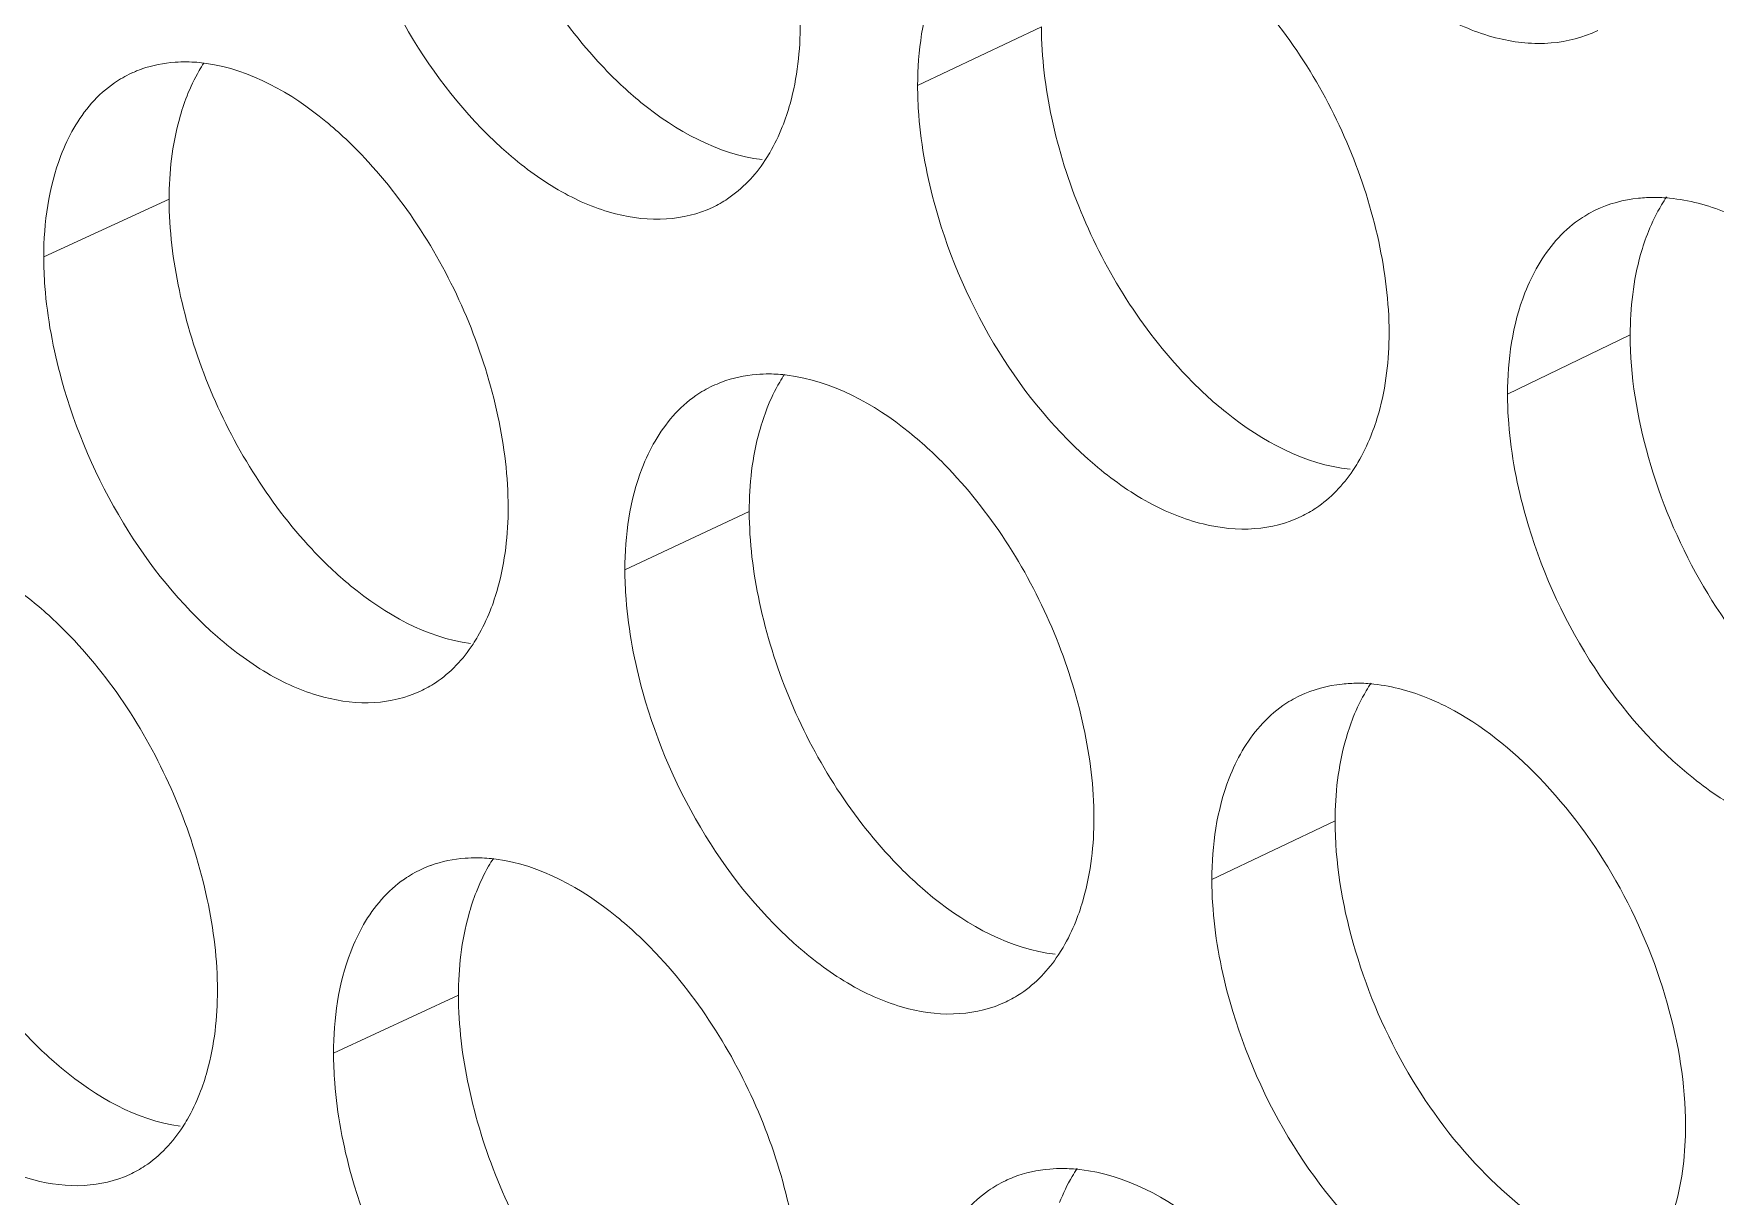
# Model space of a CAD drawing. Header units: millimetres. Extents: x 1177 to 4147, y 93 to 2194.
# Drawn here: x 2566.4 to 2576.75, y 824.05 to 831.21 of the extents above; entities that cross this region are included whole.
import ezdxf

# ---------------------------------------------------------------- set-up
doc = ezdxf.new("R2010")
doc.units = ezdxf.units.MM
doc.header["$LTSCALE"] = 0.1
doc.layers.get('0').update_dxf_attribs({"lineweight": 13})
doc.layers.add('标注', color=251, linetype='Continuous', lineweight=9)

# ---------------------------------------------------------------- blocks, each defined once
blk = doc.blocks.new('02')
at = {"layer": '标注'}
for p, q in [((4444.276, 778.764), (4443.187, 778.249)), ((4436.603, 777.249), (4435.5, 776.741)), ((4449.455, 776.055), (4448.376, 775.535)), ((4441.706, 774.503), (4440.612, 773.99)), ((4446.859, 771.782), (4445.775, 771.264)), ((4439.148, 770.248), (4438.049, 769.737))]:
    blk.add_line(p, q, dxfattribs=at)
for centre, radius, start, end in [((4436.739, 777.073), 1.384, 82.0095, 89.1943), ((4436.704, 777.418), 1.034, 109.1713, 114.7632), ((4449.664, 775.835), 1.43, 84.4925, 89.9118), ((4441.831, 774.655), 1.051, 110.5478, 115.181), ((4441.87, 774.31), 1.402, 83.021, 89.4851), ((4447.053, 771.571), 1.421, 84.008, 89.7708), ((4439.261, 770.409), 1.043, 109.8653, 114.9718), ((4439.298, 770.063), 1.393, 82.5184, 89.3404), ((4444.455, 767.312), 1.411, 83.5175, 89.6286), ((4444.413, 767.658), 1.06, 111.219, 115.391)]:
    blk.add_arc(centre, radius, start, end, dxfattribs=at)
for points, knots in [([(4439.148, 781.498), (4439.148, 781.229), (4439.218, 780.67), (4439.554, 779.59), (4440.02, 778.838), (4440.411, 778.422)], [0, 0, 0, 0, 0.238432, 0.494215, 1, 1, 1, 1]), ([(4445.935, 781.436), (4446.06, 780.994), (4446.427, 780.162), (4447.134, 779.309), (4447.792, 778.841), (4448.277, 778.644), (4448.748, 778.596), (4449.042, 778.671), (4449.169, 778.732)], [0, 0, 0, 0, 0.295542, 0.576027, 0.700439, 0.810823, 0.909172, 1, 1, 1, 1]), ([(4445.935, 781.436), (4446.06, 780.994), (4446.427, 780.162), (4447.134, 779.309), (4447.792, 778.841), (4448.277, 778.644), (4448.748, 778.596), (4449.042, 778.671), (4449.169, 778.732)], [0, 0, 0, 0, 0.295542, 0.576027, 0.700439, 0.810823, 0.909172, 1, 1, 1, 1]), ([(4438.207, 779.909), (4438.329, 779.467), (4438.688, 778.637), (4439.382, 777.78), (4440.027, 777.306), (4440.504, 777.104), (4440.967, 777.049), (4441.257, 777.118), (4441.383, 777.177)], [0, 0, 0, 0, 0.29692, 0.578074, 0.702428, 0.812421, 0.910064, 1, 1, 1, 1]), ([(4443.454, 779.381), (4443.41, 779.305), (4443.243, 778.95), (4443.187, 778.551), (4443.187, 778.249)], [0, 0, 0, 0, 0.226658, 1, 1, 1, 1]), ([(4447.334, 776.075), (4447.334, 776.344), (4447.263, 776.902), (4446.92, 777.981), (4446.446, 778.73), (4446.05, 779.142)], [0, 0, 0, 0, 0.238081, 0.493556, 1, 1, 1, 1]), ([(4441.996, 777.885), (4442.023, 777.952), (4442.12, 778.245), (4442.155, 778.557), (4442.155, 778.795)], [0, 0, 0, 0, 0.232027, 1, 1, 1, 1]), ([(4444.276, 778.764), (4444.276, 778.496), (4444.347, 777.937), (4444.686, 776.858), (4445.157, 776.108), (4445.552, 775.695)], [0, 0, 0, 0, 0.238296, 0.493918, 1, 1, 1, 1]), ([(4436.758, 778.456), (4436.724, 778.457), (4436.59, 778.453), (4436.457, 778.427), (4436.364, 778.395)], [0, 0, 0, 0, 0.257182, 1, 1, 1, 1]), ([(4436.907, 778.447), (4436.893, 778.425), (4436.837, 778.333), (4436.79, 778.234), (4436.76, 778.158)], [0, 0, 0, 0, 0.24222, 1, 1, 1, 1]), ([(4438.32, 777.614), (4438.214, 777.727), (4437.822, 778.101), (4437.316, 778.389), (4436.931, 778.443)], [0, 0, 0, 0, 0.284921, 1, 1, 1, 1]), ([(4436.27, 778.357), (4436.219, 778.333), (4436.013, 778.217), (4435.853, 778.028), (4435.764, 777.873)], [0, 0, 0, 0, 0.240997, 1, 1, 1, 1]), ([(4440.411, 778.422), (4440.518, 778.308), (4440.914, 777.932), (4441.429, 777.645), (4441.819, 777.597)], [0, 0, 0, 0, 0.284983, 1, 1, 1, 1]), ([(4436.76, 778.158), (4436.734, 778.091), (4436.638, 777.798), (4436.603, 777.486), (4436.603, 777.249)], [0, 0, 0, 0, 0.231643, 1, 1, 1, 1]), ([(4443.187, 778.249), (4443.187, 778.162), (4443.202, 777.798), (4443.271, 777.438), (4443.346, 777.171)], [0, 0, 0, 0, 0.238377, 1, 1, 1, 1]), ([(4435.764, 777.873), (4435.72, 777.796), (4435.555, 777.441), (4435.5, 777.043), (4435.5, 776.741)], [0, 0, 0, 0, 0.225927, 1, 1, 1, 1]), ([(4441.844, 777.589), (4441.858, 777.612), (4441.917, 777.706), (4441.965, 777.807), (4441.996, 777.885)], [0, 0, 0, 0, 0.242305, 1, 1, 1, 1]), ([(4439.585, 774.538), (4439.585, 774.807), (4439.515, 775.366), (4439.177, 776.445), (4438.711, 777.198), (4438.32, 777.614)], [0, 0, 0, 0, 0.238287, 0.494002, 1, 1, 1, 1]), ([(4441.383, 777.177), (4441.428, 777.199), (4441.61, 777.301), (4441.757, 777.458), (4441.844, 777.589)], [0, 0, 0, 0, 0.243002, 1, 1, 1, 1]), ([(4436.603, 777.249), (4436.603, 776.979), (4436.673, 776.421), (4437.007, 775.341), (4437.47, 774.587), (4437.86, 774.17)], [0, 0, 0, 0, 0.238501, 0.494363, 1, 1, 1, 1]), ([(4449.666, 777.265), (4449.62, 777.265), (4449.443, 777.256), (4449.267, 777.209), (4449.148, 777.152)], [0, 0, 0, 0, 0.258394, 1, 1, 1, 1]), ([(4449.775, 777.27), (4449.76, 777.247), (4449.699, 777.15), (4449.648, 777.047), (4449.616, 776.966)], [0, 0, 0, 0, 0.242417, 1, 1, 1, 1]), ([(4450.466, 777.054), (4450.411, 777.082), (4450.2, 777.18), (4449.971, 777.242), (4449.801, 777.258)], [0, 0, 0, 0, 0.266613, 1, 1, 1, 1]), ([(4443.346, 777.171), (4443.47, 776.729), (4443.834, 775.898), (4444.537, 775.044), (4445.19, 774.573), (4445.673, 774.375), (4446.142, 774.324), (4446.434, 774.397), (4446.561, 774.458)], [0, 0, 0, 0, 0.295999, 0.576706, 0.701098, 0.811352, 0.909467, 1, 1, 1, 1]), ([(4449.148, 777.152), (4449.097, 777.127), (4448.894, 777.008), (4448.735, 776.821), (4448.645, 776.667)], [0, 0, 0, 0, 0.241979, 1, 1, 1, 1]), ([(4449.616, 776.966), (4449.589, 776.9), (4449.491, 776.606), (4449.455, 776.293), (4449.455, 776.055)], [0, 0, 0, 0, 0.232387, 1, 1, 1, 1]), ([(4435.5, 776.741), (4435.5, 776.654), (4435.515, 776.29), (4435.583, 775.929), (4435.657, 775.662)], [0, 0, 0, 0, 0.238286, 1, 1, 1, 1]), ([(4448.645, 776.667), (4448.6, 776.59), (4448.432, 776.236), (4448.376, 775.836), (4448.376, 775.535)], [0, 0, 0, 0, 0.227147, 1, 1, 1, 1]), ([(4447.173, 775.165), (4447.2, 775.232), (4447.299, 775.526), (4447.334, 775.838), (4447.334, 776.075)], [0, 0, 0, 0, 0.232325, 1, 1, 1, 1]), ([(4449.455, 776.055), (4449.455, 775.692), (4449.582, 774.94), (4450.02, 773.889), (4450.678, 772.994), (4451.243, 772.534), (4451.541, 772.38)], [0, 0, 0, 0, 0.247764, 0.513029, 0.771178, 1, 1, 1, 1]), ([(4435.657, 775.662), (4435.778, 775.22), (4436.135, 774.391), (4436.823, 773.533), (4437.464, 773.057), (4437.939, 772.852), (4438.399, 772.795), (4438.688, 772.863), (4438.813, 772.921)], [0, 0, 0, 0, 0.297384, 0.578764, 0.7031, 0.812961, 0.910366, 1, 1, 1, 1]), ([(4441.883, 775.712), (4441.846, 775.712), (4441.703, 775.707), (4441.561, 775.677), (4441.462, 775.64)], [0, 0, 0, 0, 0.257421, 1, 1, 1, 1]), ([(4442.016, 775.708), (4442.001, 775.686), (4441.943, 775.592), (4441.895, 775.491), (4441.864, 775.413)], [0, 0, 0, 0, 0.24229, 1, 1, 1, 1]), ([(4443.46, 774.877), (4443.352, 774.991), (4442.951, 775.367), (4442.433, 775.654), (4442.04, 775.701)], [0, 0, 0, 0, 0.2848, 1, 1, 1, 1]), ([(4445.552, 775.695), (4445.662, 775.58), (4446.067, 775.201), (4446.594, 774.916), (4446.991, 774.874)], [0, 0, 0, 0, 0.28484, 1, 1, 1, 1]), ([(4441.383, 775.607), (4441.332, 775.583), (4441.127, 775.465), (4440.967, 775.277), (4440.878, 775.122)], [0, 0, 0, 0, 0.241405, 1, 1, 1, 1]), ([(4448.376, 775.535), (4448.376, 775.448), (4448.391, 775.084), (4448.461, 774.724), (4448.537, 774.458)], [0, 0, 0, 0, 0.238439, 1, 1, 1, 1]), ([(4441.864, 775.413), (4441.838, 775.346), (4441.74, 775.053), (4441.706, 774.74), (4441.706, 774.503)], [0, 0, 0, 0, 0.231941, 1, 1, 1, 1]), ([(4440.878, 775.122), (4440.833, 775.046), (4440.667, 774.691), (4440.612, 774.292), (4440.612, 773.99)], [0, 0, 0, 0, 0.226413, 1, 1, 1, 1]), ([(4447.016, 774.864), (4447.031, 774.887), (4447.092, 774.983), (4447.141, 775.086), (4447.173, 775.165)], [0, 0, 0, 0, 0.242387, 1, 1, 1, 1]), ([(4444.738, 771.807), (4444.738, 772.076), (4444.667, 772.634), (4444.326, 773.713), (4443.855, 774.463), (4443.46, 774.877)], [0, 0, 0, 0, 0.23815, 0.493704, 1, 1, 1, 1]), ([(4446.561, 774.458), (4446.606, 774.479), (4446.784, 774.581), (4446.93, 774.735), (4447.016, 774.864)], [0, 0, 0, 0, 0.243475, 1, 1, 1, 1]), ([(4439.427, 773.629), (4439.453, 773.696), (4439.55, 773.989), (4439.585, 774.301), (4439.585, 774.538)], [0, 0, 0, 0, 0.231878, 1, 1, 1, 1]), ([(4441.706, 774.503), (4441.706, 774.234), (4441.776, 773.676), (4442.114, 772.596), (4442.582, 771.845), (4442.975, 771.43)], [0, 0, 0, 0, 0.238364, 0.494066, 1, 1, 1, 1]), ([(4448.537, 774.458), (4448.662, 774.015), (4449.032, 773.182), (4449.744, 772.331), (4450.405, 771.865), (4450.894, 771.67), (4451.368, 771.624), (4451.662, 771.701), (4451.79, 771.763)], [0, 0, 0, 0, 0.295087, 0.575352, 0.699785, 0.810298, 0.90888, 1, 1, 1, 1]), ([(4435.769, 773.367), (4435.664, 773.479), (4435.277, 773.852), (4434.778, 774.141), (4434.396, 774.197)], [0, 0, 0, 0, 0.284973, 1, 1, 1, 1]), ([(4437.86, 774.17), (4437.966, 774.056), (4438.358, 773.681), (4438.866, 773.393), (4439.253, 773.342)], [0, 0, 0, 0, 0.285047, 1, 1, 1, 1]), ([(4440.612, 773.99), (4440.612, 773.903), (4440.627, 773.54), (4440.696, 773.179), (4440.77, 772.912)], [0, 0, 0, 0, 0.238347, 1, 1, 1, 1]), ([(4439.277, 773.336), (4439.291, 773.359), (4439.349, 773.452), (4439.396, 773.552), (4439.427, 773.629)], [0, 0, 0, 0, 0.242268, 1, 1, 1, 1]), ([(4437.028, 770.288), (4437.028, 770.557), (4436.958, 771.116), (4436.622, 772.196), (4436.159, 772.949), (4435.769, 773.367)], [0, 0, 0, 0, 0.238356, 0.494151, 1, 1, 1, 1]), ([(4438.813, 772.921), (4438.859, 772.943), (4439.042, 773.045), (4439.19, 773.204), (4439.277, 773.336)], [0, 0, 0, 0, 0.242755, 1, 1, 1, 1]), ([(4447.059, 772.991), (4447.013, 772.991), (4446.838, 772.983), (4446.665, 772.937), (4446.547, 772.881)], [0, 0, 0, 0, 0.258386, 1, 1, 1, 1]), ([(4447.176, 772.993), (4447.161, 772.971), (4447.101, 772.875), (4447.051, 772.772), (4447.019, 772.693)], [0, 0, 0, 0, 0.242372, 1, 1, 1, 1]), ([(4447.855, 772.778), (4447.8, 772.806), (4447.593, 772.903), (4447.368, 772.966), (4447.201, 772.983)], [0, 0, 0, 0, 0.266572, 1, 1, 1, 1]), ([(4440.77, 772.912), (4440.893, 772.47), (4441.255, 771.639), (4441.953, 770.784), (4442.602, 770.312), (4443.082, 770.111), (4443.548, 770.058), (4443.839, 770.13), (4443.965, 770.189)], [0, 0, 0, 0, 0.296459, 0.577388, 0.701761, 0.811885, 0.909764, 1, 1, 1, 1]), ([(4446.547, 772.881), (4446.496, 772.856), (4446.292, 772.738), (4446.133, 772.55), (4446.043, 772.396)], [0, 0, 0, 0, 0.241792, 1, 1, 1, 1]), ([(4447.019, 772.693), (4446.993, 772.626), (4446.895, 772.332), (4446.859, 772.019), (4446.859, 771.782)], [0, 0, 0, 0, 0.232238, 1, 1, 1, 1]), ([(4449.942, 769.1), (4449.942, 769.463), (4449.815, 770.215), (4449.375, 771.267), (4448.716, 772.162), (4448.152, 772.623), (4447.855, 772.778)], [0, 0, 0, 0, 0.247645, 0.51293, 0.771215, 1, 1, 1, 1]), ([(4446.043, 772.396), (4445.998, 772.319), (4445.831, 771.965), (4445.775, 771.566), (4445.775, 771.264)], [0, 0, 0, 0, 0.226902, 1, 1, 1, 1]), ([(4444.578, 770.897), (4444.605, 770.964), (4444.703, 771.257), (4444.738, 771.57), (4444.738, 771.807)], [0, 0, 0, 0, 0.232176, 1, 1, 1, 1]), ([(4446.859, 771.782), (4446.859, 771.419), (4446.985, 770.667), (4447.421, 769.614), (4448.076, 768.718), (4448.638, 768.256), (4448.935, 768.102)], [0, 0, 0, 0, 0.247948, 0.513377, 0.771501, 1, 1, 1, 1]), ([(4433.119, 771.421), (4433.24, 770.98), (4433.594, 770.15), (4434.278, 769.291), (4434.915, 768.813), (4435.386, 768.607), (4435.845, 768.547), (4436.132, 768.614), (4436.256, 768.671)], [0, 0, 0, 0, 0.29785, 0.579458, 0.703775, 0.813505, 0.91067, 1, 1, 1, 1]), ([(4438.82, 771.354), (4438.769, 771.33), (4438.563, 771.213), (4438.404, 771.024), (4438.314, 770.87)], [0, 0, 0, 0, 0.241203, 1, 1, 1, 1]), ([(4439.314, 771.456), (4439.278, 771.456), (4439.14, 771.452), (4439.003, 771.424), (4438.906, 771.389)], [0, 0, 0, 0, 0.257304, 1, 1, 1, 1]), ([(4439.455, 771.45), (4439.441, 771.428), (4439.383, 771.334), (4439.336, 771.235), (4439.306, 771.157)], [0, 0, 0, 0, 0.242253, 1, 1, 1, 1]), ([(4440.884, 770.618), (4440.776, 770.731), (4440.38, 771.106), (4439.868, 771.393), (4439.479, 771.444)], [0, 0, 0, 0, 0.284863, 1, 1, 1, 1]), ([(4442.975, 771.43), (4443.084, 771.316), (4443.484, 770.938), (4444.005, 770.652), (4444.398, 770.607)], [0, 0, 0, 0, 0.284914, 1, 1, 1, 1]), ([(4445.775, 771.264), (4445.775, 771.177), (4445.79, 770.813), (4445.86, 770.453), (4445.935, 770.186)], [0, 0, 0, 0, 0.238408, 1, 1, 1, 1]), ([(4439.306, 771.157), (4439.279, 771.091), (4439.183, 770.797), (4439.148, 770.485), (4439.148, 770.248)], [0, 0, 0, 0, 0.231792, 1, 1, 1, 1]), ([(4444.423, 770.599), (4444.438, 770.621), (4444.498, 770.717), (4444.547, 770.818), (4444.578, 770.897)], [0, 0, 0, 0, 0.242345, 1, 1, 1, 1]), ([(4438.314, 770.87), (4438.27, 770.793), (4438.104, 770.438), (4438.049, 770.039), (4438.049, 769.737)], [0, 0, 0, 0, 0.22617, 1, 1, 1, 1]), ([(4442.155, 767.545), (4442.155, 767.814), (4442.085, 768.372), (4441.745, 769.451), (4441.276, 770.203), (4440.884, 770.618)], [0, 0, 0, 0, 0.238218, 0.493853, 1, 1, 1, 1]), ([(4443.965, 770.189), (4444.01, 770.211), (4444.191, 770.313), (4444.337, 770.469), (4444.423, 770.599)], [0, 0, 0, 0, 0.243242, 1, 1, 1, 1]), ([(4436.87, 769.379), (4436.897, 769.446), (4436.993, 769.739), (4437.028, 770.051), (4437.028, 770.288)], [0, 0, 0, 0, 0.231729, 1, 1, 1, 1]), ([(4439.148, 770.248), (4439.148, 769.979), (4439.218, 769.42), (4439.554, 768.34), (4440.02, 767.588), (4440.411, 767.172)], [0, 0, 0, 0, 0.238432, 0.494215, 1, 1, 1, 1]), ([(4445.935, 770.186), (4446.06, 769.744), (4446.427, 768.912), (4447.134, 768.059), (4447.792, 767.591), (4448.277, 767.394), (4448.748, 767.346), (4449.042, 767.421), (4449.169, 767.482)], [0, 0, 0, 0, 0.295542, 0.576027, 0.700439, 0.810823, 0.909172, 1, 1, 1, 1]), ([(4435.322, 769.924), (4435.427, 769.811), (4435.814, 769.437), (4436.316, 769.148), (4436.699, 769.094)], [0, 0, 0, 0, 0.285106, 1, 1, 1, 1]), ([(4438.049, 769.737), (4438.049, 769.651), (4438.064, 769.287), (4438.133, 768.926), (4438.207, 768.659)], [0, 0, 0, 0, 0.238316, 1, 1, 1, 1]), ([(4436.723, 769.089), (4436.737, 769.111), (4436.794, 769.204), (4436.84, 769.303), (4436.87, 769.379)], [0, 0, 0, 0, 0.242235, 1, 1, 1, 1]), ([(4436.256, 768.671), (4436.303, 768.692), (4436.487, 768.795), (4436.636, 768.956), (4436.723, 769.089)], [0, 0, 0, 0, 0.242501, 1, 1, 1, 1]), ([(4449.781, 768.19), (4449.808, 768.256), (4449.907, 768.55), (4449.942, 768.863), (4449.942, 769.1)], [0, 0, 0, 0, 0.232474, 1, 1, 1, 1]), ([(4444.464, 768.723), (4444.426, 768.723), (4444.279, 768.718), (4444.132, 768.686), (4444.03, 768.646)], [0, 0, 0, 0, 0.257534, 1, 1, 1, 1]), ([(4444.59, 768.723), (4444.575, 768.7), (4444.515, 768.605), (4444.467, 768.504), (4444.435, 768.425)], [0, 0, 0, 0, 0.242329, 1, 1, 1, 1]), ([(4446.05, 767.892), (4445.94, 768.007), (4445.535, 768.384), (4445.01, 768.67), (4444.615, 768.714)], [0, 0, 0, 0, 0.284731, 1, 1, 1, 1]), ([(4438.207, 768.659), (4438.329, 768.217), (4438.688, 767.387), (4439.382, 766.53), (4440.027, 766.056), (4440.504, 765.854), (4440.967, 765.799), (4441.257, 765.868), (4441.383, 765.927)], [0, 0, 0, 0, 0.29692, 0.578074, 0.702428, 0.812421, 0.910064, 1, 1, 1, 1]), ([(4443.959, 768.616), (4443.908, 768.591), (4443.703, 768.473), (4443.544, 768.286), (4443.454, 768.131)], [0, 0, 0, 0, 0.241601, 1, 1, 1, 1])]:
    blk.add_open_spline(points, degree=3, knots=knots, dxfattribs=at)

msp = doc.modelspace()

# ---------------------------------------------------------------- block references
at = {"xscale": 0.7, "yscale": 0.7, "zscale": 0.7}
msp.add_blockref('02', (-538.391, 286.112), dxfattribs=at)

doc.saveas('drawing.dxf')
